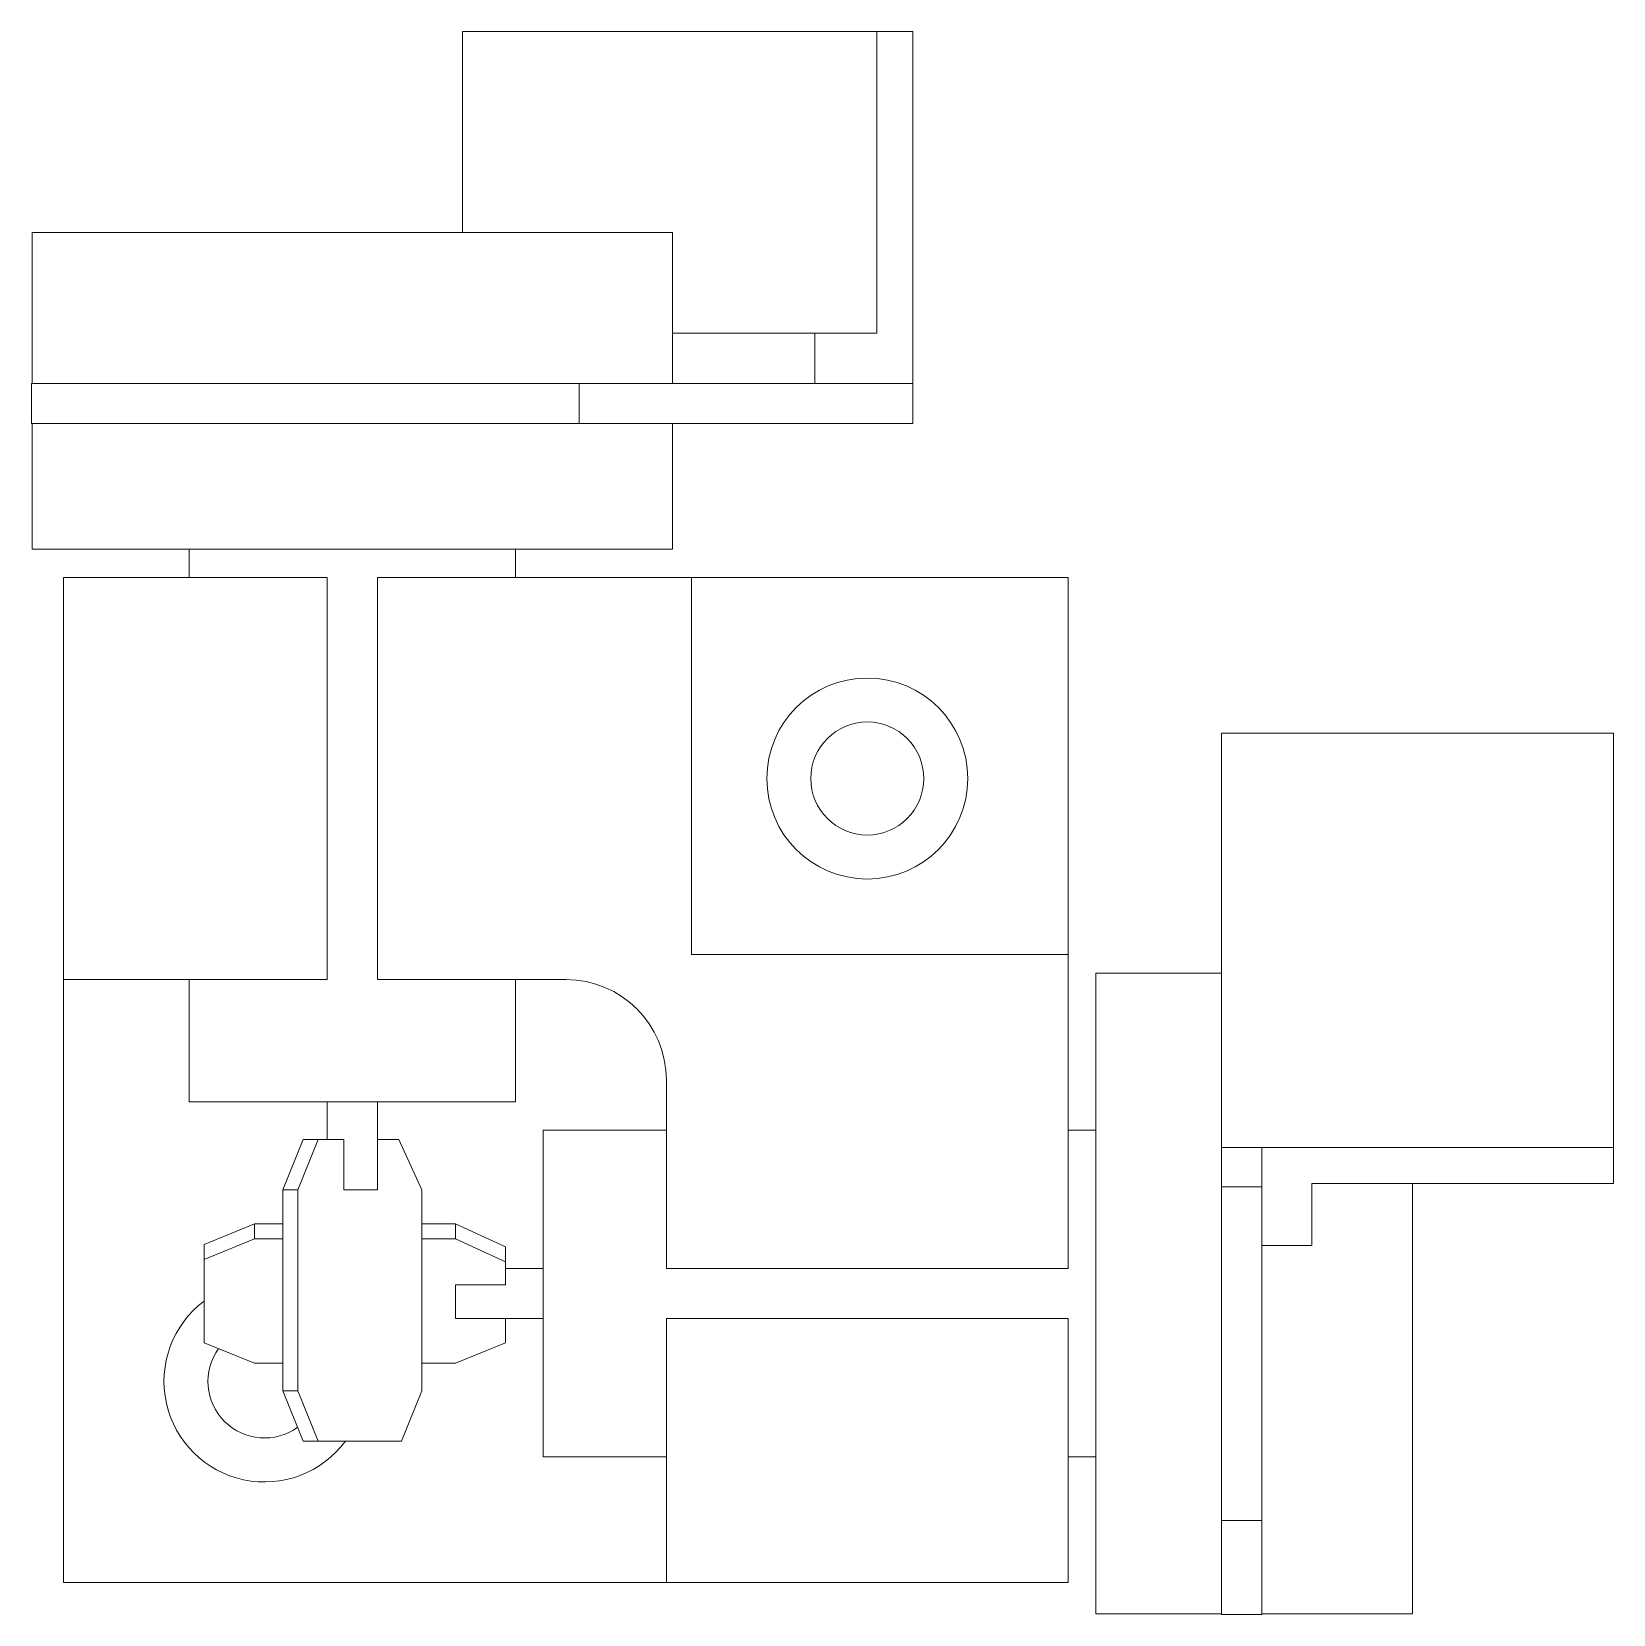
# Paper-space layout '_上视' of a CAD drawing. Header units: millimetres. Extents: x 281.6 to 344.6, y -631.4 to -568.4.
import ezdxf

# ---------------------------------------------------------------- set-up
doc = ezdxf.new("R2010")
doc.units = ezdxf.units.MM

psp = doc.layouts.new('_上视')

# ---------------------------------------------------------------- linework, layer by layer
at = {"color": 7, "linetype": 'Continuous', "lineweight": 15}
for p, q in [((298.774, -568.39), (316.704, -568.39)), ((298.774, -576.39), (298.774, -568.39)), ((315.268, -568.39), (315.268, -580.39)), ((316.704, -568.39), (316.704, -583.99)), ((281.649, -576.39), (281.649, -582.39)), ((307.139, -576.39), (281.649, -576.39)), ((307.139, -582.39), (307.139, -576.39)), ((315.268, -580.39), (307.139, -580.39)), ((312.803, -580.39), (312.803, -582.39)), ((281.625, -582.39), (281.625, -583.99)), ((316.704, -582.39), (281.625, -582.39)), ((303.423, -583.99), (303.423, -582.39)), ((316.701, -583.99), (316.701, -582.39)), ((316.704, -583.99), (281.625, -583.99)), ((281.644, -583.99), (281.644, -588.99)), ((307.144, -588.99), (307.144, -583.99)), ((307.144, -588.99), (281.644, -588.99)), ((287.894, -588.99), (287.894, -590.119)), ((300.894, -590.119), (300.894, -588.99)), ((282.894, -590.119), (293.394, -590.119)), ((282.894, -590.119), (282.894, -630.119)), ((293.394, -590.119), (293.394, -606.119)), ((295.394, -590.119), (295.394, -606.119)), ((295.394, -590.119), (322.894, -590.119)), ((307.894, -605.119), (307.894, -590.119)), ((322.894, -590.119), (322.894, -617.619)), ((344.596, -596.309), (328.996, -596.309)), ((328.996, -631.388), (328.996, -596.309)), ((344.596, -614.239), (344.596, -596.309)), ((322.894, -605.119), (307.894, -605.119)), ((328.996, -605.869), (323.996, -605.869)), ((323.996, -631.369), (323.996, -605.869)), ((293.394, -606.119), (282.894, -606.119)), ((287.894, -606.119), (287.894, -610.99)), ((302.894, -606.119), (295.394, -606.119)), ((300.894, -610.99), (300.894, -606.119)), ((306.894, -610.119), (306.894, -617.619)), ((300.894, -610.99), (287.894, -610.99)), ((293.394, -610.99), (293.394, -612.49)), ((295.394, -614.49), (295.394, -610.99)), ((306.894, -612.119), (301.996, -612.119)), ((301.996, -625.119), (301.996, -612.119)), ((323.996, -612.119), (322.894, -612.119)), ((291.622, -614.49), (292.438, -612.49)), ((293.032, -612.49), (292.216, -614.49)), ((294.049, -614.49), (294.049, -612.49)), ((328.996, -612.803), (344.596, -612.803)), ((330.596, -631.388), (330.596, -612.803)), ((291.622, -622.49), (291.622, -614.49)), ((291.622, -614.49), (292.216, -614.49)), ((292.216, -614.49), (292.216, -622.49)), ((294.049, -614.49), (295.394, -614.49)), ((297.165, -622.49), (297.165, -614.49)), ((328.996, -614.37), (330.596, -614.37)), ((332.596, -614.239), (344.596, -614.239)), ((332.596, -616.704), (332.596, -614.239)), ((336.596, -631.364), (336.596, -614.239)), ((290.496, -615.848), (288.496, -616.664)), ((290.496, -615.848), (290.496, -616.442)), ((290.496, -615.848), (291.622, -615.848)), ((297.165, -615.848), (298.496, -615.848)), ((288.496, -617.258), (290.496, -616.442)), ((288.496, -616.664), (288.496, -620.575)), ((291.622, -616.442), (290.496, -616.442)), ((298.496, -616.442), (297.165, -616.442)), ((330.596, -616.704), (332.596, -616.704)), ((301.996, -617.619), (300.496, -617.619)), ((306.894, -617.619), (322.894, -617.619)), ((298.496, -618.275), (300.496, -618.275)), ((298.496, -618.275), (298.496, -619.619)), ((298.496, -619.619), (301.996, -619.619)), ((322.894, -619.619), (306.894, -619.619)), ((306.894, -630.119), (306.894, -619.619)), ((322.894, -619.619), (322.894, -630.119)), ((288.496, -620.575), (290.496, -621.391)), ((298.496, -621.391), (300.496, -620.575)), ((290.496, -621.391), (291.622, -621.391)), ((297.165, -621.391), (298.496, -621.391)), ((292.438, -624.49), (291.622, -622.49)), ((291.622, -622.49), (292.216, -622.49)), ((292.216, -622.49), (293.032, -624.49)), ((297.165, -622.49), (296.349, -624.49)), ((292.438, -624.49), (296.349, -624.49)), ((301.996, -625.119), (306.894, -625.119)), ((322.894, -625.119), (323.996, -625.119)), ((330.596, -627.648), (328.996, -627.648)), ((282.894, -630.119), (322.894, -630.119)), ((323.996, -631.369), (328.996, -631.369)), ((328.996, -631.388), (330.596, -631.388)), ((330.596, -631.364), (336.596, -631.364))]:
    psp.add_line(p, q, dxfattribs=at)
at = {"color": 144, "linetype": 'Continuous', "lineweight": 0}
for p, q in [((294.049, -612.49), (292.438, -612.49)), ((296.249, -612.49), (295.394, -612.49)), ((297.165, -614.49), (296.249, -612.49)), ((298.496, -616.442), (298.496, -615.848)), ((298.496, -615.848), (300.496, -616.764)), ((300.496, -617.358), (298.496, -616.442)), ((300.496, -618.275), (300.496, -616.764)), ((300.496, -620.575), (300.496, -619.619))]:
    psp.add_line(p, q, dxfattribs=at)
at = {"color": 7, "linetype": 'Continuous', "lineweight": 15}
for radius in [4, 2.25]:
    psp.add_circle((314.894, -598.119), radius, dxfattribs=at)
for centre, radius, start, end in [((302.894, -610.119), 4, 0, 90), ((290.894, -622.119), 4, 126.81884, 323.64713), ((290.894, -622.119), 2.25, 144.3246, 305.93406)]:
    psp.add_arc(centre, radius, start, end, dxfattribs=at)

doc.saveas('drawing.dxf')
